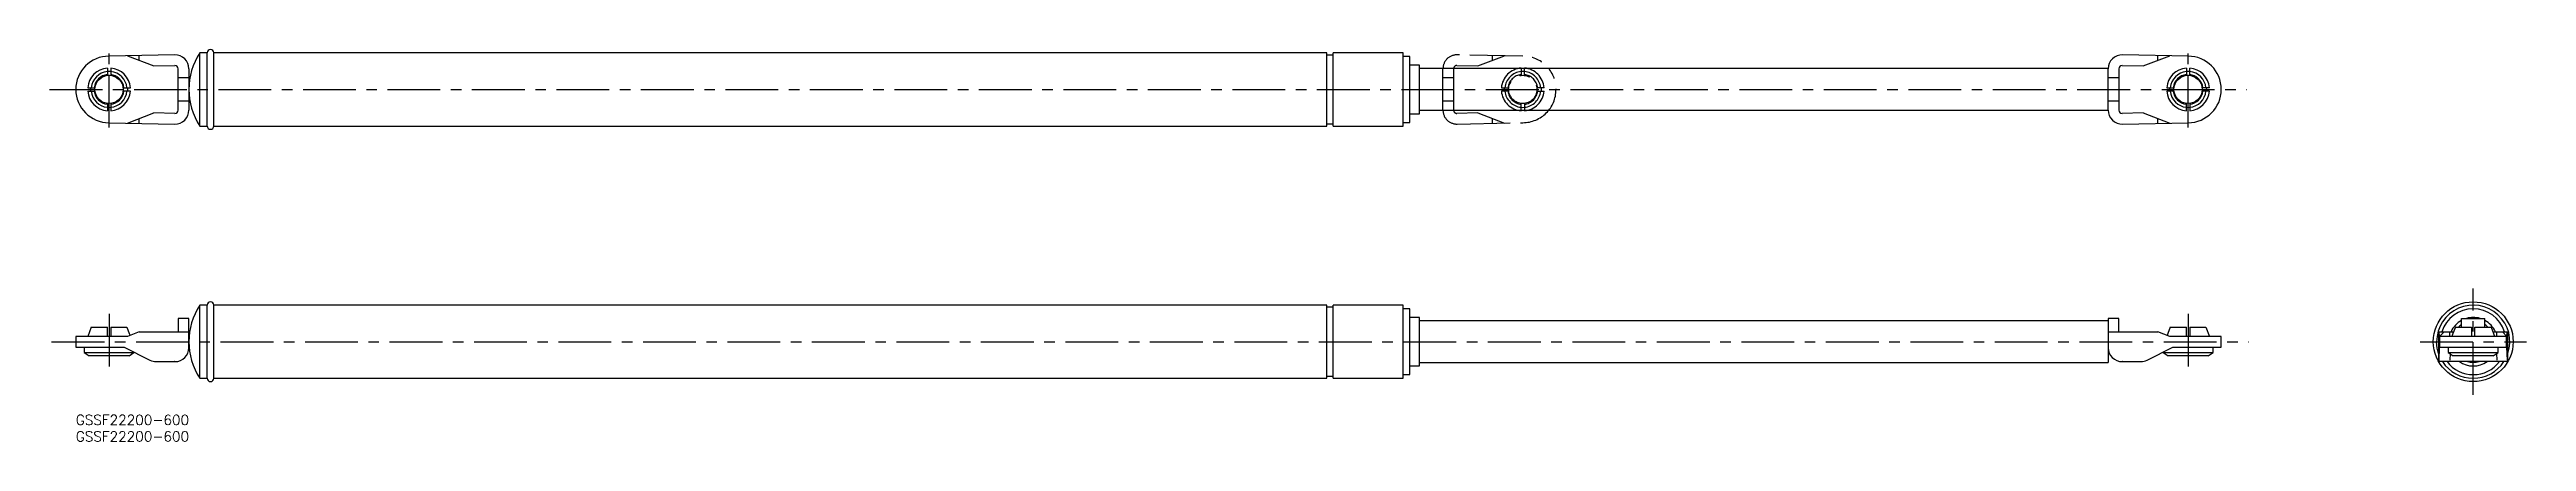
# Model space of a CAD drawing. Extents: x -8 to 737, y -8 to 110.
import ezdxf

# ---------------------------------------------------------------- set-up
doc = ezdxf.new("R2010")
doc.units = 0
doc.header["$LTSCALE"] = 0.5
doc.linetypes.add('CENTER', pattern=[50.8, 31.75, -6.35, 6.35, -6.35])
doc.linetypes.add('PHANTOM', pattern=[63.5, 31.75, -6.35, 6.35, -6.35, 6.35, -6.35])
for name, color, linetype in [('MSM_CENTER', 1, 'CENTER'), ('MSM_CONTINUOUS', 7, 'CONTINUOUS'), ('MSM_IMAGINARY', 6, 'PHANTOM'), ('MSM_PART_NUMBER', 7, 'CONTINUOUS')]:
    doc.layers.add(name, color=color, linetype=linetype)
doc.styles.get("Standard").update_dxf_attribs({"font": 'txt.shx', "height": 3, "bigfont": 'bigfont.shx'})

msp = doc.modelspace()

# ---------------------------------------------------------------- linework, layer by layer
at = {"layer": 'MSM_CENTER'}
for p, q in [((10, 86.42), (10, 109.29)), ((635, 86.42), (635, 109.29)), ((-7.89, 97.86), (652.6, 97.86)), ((720.73, 6), (720.73, 38)), ((10, 30.4), (10, 13.8)), ((635, 30.4), (635, 13.8)), ((-7.28, 22), (653.21, 22)), ((704.73, 22), (736.73, 22))]:
    msp.add_line(p, q, dxfattribs=at)
at = {"layer": 'MSM_CONTINUOUS'}
for p, q in [((9.5, 104.28), (9.5, 102.08)), ((29.71, 108.27), (10, 107.86)), ((10.5, 104.28), (10.5, 102.08)), ((15.5, 107.97), (23.5, 104.94)), ((19.09, 106.61), (19.09, 108.05)), ((23.5, 104.94), (29.78, 105.07)), ((39.5, 108.86), (37.3, 108.86)), ((37.3, 86.86), (37.3, 108.86)), ((39.5, 86.86), (39.5, 108.86)), ((376.1, 108.86), (41.5, 108.86)), ((41.5, 86.86), (41.5, 108.86)), ((376.1, 86.86), (376.1, 108.86)), ((378, 108.21), (376.1, 108.21)), ((399, 108.86), (378, 108.86)), ((378, 86.86), (378, 108.86)), ((399, 86.86), (399, 108.86)), ((401, 107.76), (399, 107.76)), ((401, 87.96), (401, 107.76)), ((404, 105.16), (401, 105.16)), ((404, 90.56), (404, 105.16)), ((615.22, 105.07), (621.5, 104.94)), ((635, 107.86), (615.29, 108.27)), ((621.5, 104.94), (629.5, 107.97)), ((625.91, 106.61), (625.91, 108.05)), ((634.5, 104.28), (634.5, 102.08)), ((635.5, 102.08), (635.5, 104.28)), ((3.58, 98.36), (5.78, 98.36)), ((3.58, 97.36), (5.78, 97.36)), ((4.5, 97.86), (4.52, 98.36)), ((4.52, 97.36), (4.5, 97.86)), ((9.5, 103.33), (10, 103.36)), ((10, 103.36), (10.5, 103.33)), ((14.22, 98.36), (16.42, 98.36)), ((16.42, 97.36), (14.22, 97.36)), ((15.48, 98.36), (15.5, 97.86)), ((15.5, 97.86), (15.48, 97.36)), ((30.8, 91.64), (30.8, 104.07)), ((34, 101.36), (30.8, 101.36)), ((34, 104.07), (34, 91.64)), ((611, 104.11), (404, 104.11)), ((611, 91.64), (611, 104.07)), ((614.2, 101.36), (611, 101.36)), ((614.2, 104.07), (614.2, 91.64)), ((628.58, 98.36), (630.78, 98.36)), ((630.78, 97.36), (628.58, 97.36)), ((629.5, 97.86), (629.52, 98.36)), ((629.52, 97.36), (629.5, 97.86)), ((634.5, 103.33), (635, 103.36)), ((635, 103.36), (635.5, 103.33)), ((641.42, 98.36), (639.22, 98.36)), ((641.42, 97.36), (639.22, 97.36)), ((640.48, 98.36), (640.5, 97.86)), ((640.5, 97.86), (640.48, 97.36)), ((9.5, 93.64), (9.5, 91.44)), ((10, 92.36), (9.5, 92.38)), ((10.5, 92.38), (10, 92.36)), ((10.5, 93.64), (10.5, 91.44)), ((15.5, 87.74), (23.5, 90.78)), ((29.78, 90.65), (23.5, 90.78)), ((34, 94.36), (30.8, 94.36)), ((401, 90.56), (404, 90.56)), ((404, 91.61), (611, 91.61)), ((614.2, 94.36), (611, 94.36)), ((621.5, 90.78), (615.22, 90.65)), ((621.5, 90.78), (629.5, 87.74)), ((634.5, 91.44), (634.5, 93.64)), ((635, 92.36), (634.5, 92.38)), ((635.5, 92.38), (635, 92.36)), ((635.5, 93.64), (635.5, 91.44)), ((10, 87.86), (29.71, 87.45)), ((19.09, 87.67), (19.09, 89.1)), ((37.3, 86.86), (39.5, 86.86)), ((41.5, 86.86), (376.1, 86.86)), ((376.1, 87.51), (378, 87.51)), ((378, 86.86), (399, 86.86)), ((399, 87.96), (401, 87.96)), ((615.29, 87.45), (635, 87.86)), ((625.91, 87.67), (625.91, 89.1)), ((39.5, 33), (37.3, 33)), ((37.3, 11), (37.3, 33)), ((39.5, 11), (39.5, 33)), ((376.1, 33), (41.5, 33)), ((41.5, 11), (41.5, 33)), ((376.1, 11), (376.1, 33)), ((378, 32.35), (376.1, 32.35)), ((399, 33), (378, 33)), ((378, 11), (378, 33)), ((399, 11), (399, 33)), ((401, 31.9), (399, 31.9)), ((401, 12.1), (401, 31.9)), ((15.5, 23.6), (0, 23.6)), ((0, 23.6), (0, 20.4)), ((4.62, 26.4), (3.58, 23.6)), ((4.62, 26.4), (9.5, 26.4)), ((9.5, 23.6), (9.5, 26.4)), ((10.5, 26.4), (15.38, 26.4)), ((10.5, 26.4), (10.5, 23.6)), ((15.38, 26.4), (16.09, 24.47)), ((19.09, 25), (15.5, 23.6)), ((16.09, 24.47), (16.3, 23.91)), ((19.09, 25), (34, 25)), ((34, 29), (30.8, 29)), ((30.8, 29), (30.8, 25)), ((34, 20.2), (34, 29)), ((404, 29.3), (401, 29.3)), ((404, 14.7), (404, 29.3)), ((611, 28.25), (404, 28.25)), ((614.2, 29), (611, 29)), ((611, 29), (611, 15.75)), ((611, 25), (625.91, 25)), ((614.2, 25), (614.2, 29)), ((629.5, 23.6), (625.91, 25)), ((628.91, 24.47), (628.7, 23.91)), ((629.62, 26.4), (628.91, 24.47)), ((645, 23.6), (629.5, 23.6)), ((629.62, 26.4), (634.5, 26.4)), ((634.5, 23.6), (634.5, 26.4)), ((635.5, 26.4), (640.38, 26.4)), ((635.5, 26.4), (635.5, 23.6)), ((640.38, 26.4), (641.42, 23.6)), ((645, 20.4), (645, 23.6)), ((710.32, 25), (710.32, 16)), ((710.32, 25), (714.83, 25)), ((710.62, 23.6), (710.54, 25)), ((711.98, 25), (710.62, 23.6)), ((730.85, 23.6), (710.62, 23.6)), ((710.73, 20.4), (710.73, 23.6)), ((713.65, 23.6), (713.65, 25)), ((714.64, 24.47), (714.31, 23.6)), ((715.36, 26.4), (714.64, 24.47)), ((715.36, 26.4), (720.23, 26.4)), ((717.23, 26.4), (717.23, 29)), ((717.23, 29), (724.23, 29)), ((720.23, 26.4), (720.23, 23.6)), ((721.23, 26.4), (726.11, 26.4)), ((721.23, 23.6), (721.23, 26.4)), ((724.23, 26.4), (724.23, 29)), ((726.11, 26.4), (726.83, 24.47)), ((726.63, 25), (731.14, 25)), ((726.83, 24.47), (727.15, 23.6)), ((727.81, 23.6), (727.81, 25)), ((729.49, 25), (730.85, 23.6)), ((730.73, 20.4), (730.73, 23.6)), ((730.85, 23.6), (730.92, 25)), ((731.14, 16), (731.14, 25)), ((0, 20.4), (14.54, 20.4)), ((2.5, 20.4), (2.5, 18.8)), ((2.5, 18.8), (4, 17.8)), ((2.5, 18.8), (17.5, 18.8)), ((16, 17.8), (4, 17.8)), ((14.54, 20.4), (22.3, 16.46)), ((16, 17.8), (17.5, 18.8)), ((17.5, 18.8), (17.5, 18.9)), ((24.2, 16), (29.71, 16)), ((29.8, 16), (29.71, 16)), ((404, 15.75), (611, 15.75)), ((615.29, 16), (615.2, 16)), ((615.29, 16), (620.8, 16)), ((622.7, 16.46), (630.46, 20.4)), ((627.5, 18.9), (627.5, 18.8)), ((627.5, 18.8), (629, 17.8)), ((627.5, 18.8), (642.5, 18.8)), ((641, 17.8), (629, 17.8)), ((630.46, 20.4), (645, 20.4)), ((641, 17.8), (642.5, 18.8)), ((642.5, 18.8), (642.5, 20.4)), ((709.91, 20.04), (709.73, 22)), ((710.32, 18.45), (709.91, 20.04)), ((731.14, 16), (710.32, 16)), ((710.44, 16.01), (710.45, 16.02)), ((710.44, 16), (710.44, 16.01)), ((710.44, 16.01), (710.44, 16.01)), ((710.44, 16), (710.44, 16)), ((710.44, 16), (710.44, 16)), ((710.45, 16.09), (710.46, 16.11)), ((710.45, 16.07), (710.45, 16.09)), ((710.45, 16.06), (710.45, 16.07)), ((710.45, 16.04), (710.45, 16.06)), ((710.45, 16.03), (710.45, 16.04)), ((710.45, 16.02), (710.45, 16.03)), ((710.46, 16.2), (710.47, 16.22)), ((710.46, 16.17), (710.46, 16.2)), ((710.46, 16.15), (710.46, 16.17)), ((710.46, 16.13), (710.46, 16.15)), ((710.46, 16.11), (710.46, 16.13)), ((710.47, 16.38), (710.48, 16.42)), ((710.47, 16.35), (710.47, 16.38)), ((710.47, 16.31), (710.47, 16.35)), ((710.47, 16.28), (710.47, 16.31)), ((710.47, 16.25), (710.47, 16.28)), ((710.47, 16.22), (710.47, 16.25)), ((710.48, 16.46), (710.64, 20.4)), ((710.48, 16.42), (710.48, 16.46)), ((710.64, 20.4), (730.83, 20.4)), ((713.23, 20.4), (713.23, 18.8)), ((713.23, 18.8), (714.73, 17.8)), ((713.23, 18.8), (728.23, 18.8)), ((713.76, 18.45), (713.68, 16.46)), ((726.73, 17.8), (714.73, 17.8)), ((726.73, 17.8), (728.23, 18.8)), ((727.71, 18.45), (727.79, 16.46)), ((728.23, 18.8), (728.23, 20.4)), ((730.99, 16.46), (730.83, 20.4)), ((730.99, 16.46), (730.99, 16.42)), ((730.99, 16.42), (730.99, 16.38)), ((730.99, 16.38), (730.99, 16.35)), ((730.99, 16.35), (731, 16.31)), ((731, 16.31), (731, 16.28)), ((731, 16.28), (731, 16.25)), ((731, 16.25), (731, 16.22)), ((731, 16.22), (731, 16.2)), ((731, 16.2), (731, 16.17)), ((731, 16.17), (731.01, 16.15)), ((731.01, 16.15), (731.01, 16.13)), ((731.01, 16.13), (731.01, 16.11)), ((731.01, 16.11), (731.01, 16.09)), ((731.01, 16.09), (731.01, 16.07)), ((731.01, 16.07), (731.01, 16.06)), ((731.01, 16.06), (731.02, 16.04)), ((731.02, 16.04), (731.02, 16.03)), ((731.02, 16.03), (731.02, 16.02)), ((731.02, 16.02), (731.02, 16.01)), ((731.02, 16.01), (731.02, 16.01)), ((731.02, 16.01), (731.03, 16)), ((731.03, 16), (731.03, 16)), ((731.03, 16), (731.03, 16)), ((37.3, 11), (39.5, 11)), ((41.5, 11), (376.1, 11)), ((376.1, 11.65), (378, 11.65)), ((378, 11), (399, 11)), ((399, 12.1), (401, 12.1)), ((401, 14.7), (404, 14.7))]:
    msp.add_line(p, q, dxfattribs=at)
for centre, radius in [((10, 97.86), 4.25), ((635, 97.86), 4.25), ((720.73, 22), 12)]:
    msp.add_circle(centre, radius, dxfattribs=at)
for centre, radius, start, end in [((10, 97.86), 10, 90, 270), ((10, 97.86), 6.44, 94.45407, 175.54593), ((10, 97.86), 6.44, 4.45407, 85.54593), ((29.8, 104.07), 4.2, 0, 91.19349), ((29.8, 104.07), 1, 0, 91.19349), ((54, 97.86), 20, 146.63299, 213.36701), ((40.5, 108.86), 1, 0, 180), ((615.2, 104.07), 4.2, 88.80651, 180), ((615.2, 104.07), 1, 88.80651, 180), ((635, 97.86), 6.44, 94.45407, 175.54593), ((635, 97.86), 10, 270, 90), ((635, 97.86), 6.44, 4.45407, 85.54593), ((10, 97.86), 6.44, 184.45407, 265.54593), ((10, 97.86), 5.4, 95.31277, 174.68723), ((10, 97.86), 5.4, 185.31277, 264.68723), ((10, 97.86), 4.5, 96.37937, 173.62063), ((10, 97.86), 4.5, 186.37937, 263.62063), ((10, 97.86), 5.4, 5.31277, 84.68723), ((10, 97.86), 4.5, 6.37937, 83.62063), ((10, 97.86), 4.5, 276.37937, 353.62063), ((10, 97.86), 5.4, 275.31277, 354.68723), ((10, 97.86), 6.44, 274.45407, 355.54593), ((635, 97.86), 6.44, 184.45407, 265.54593), ((635, 97.86), 5.4, 95.31277, 174.68723), ((635, 97.86), 5.4, 185.31277, 264.68723), ((635, 97.86), 4.5, 96.37937, 173.62063), ((635, 97.86), 4.5, 186.37937, 263.62063), ((635, 97.86), 5.4, 5.31277, 84.68723), ((635, 97.86), 4.5, 6.37937, 83.62063), ((635, 97.86), 4.5, 276.37937, 353.62063), ((635, 97.86), 5.4, 275.31277, 354.68723), ((635, 97.86), 6.44, 274.45407, 355.54593), ((29.8, 91.64), 4.2, 268.80651, 0), ((29.8, 91.64), 1, 268.80651, 0), ((615.2, 91.64), 4.2, 180, 271.19349), ((615.2, 91.64), 1, 180, 271.19349), ((40.5, 86.86), 1, 180, 0), ((54, 22), 20, 146.63299, 213.36701), ((40.5, 33), 1, 0, 180), ((720.73, 22), 11, 341.17491, 180), ((720.73, 22), 9.9, 17.6397, 162.3603), ((720.73, 22), 7.3, 118.64962, 155.73491), ((720.73, 22), 6.25, 124.0558, 135.25119), ((720.73, 22), 7.3, 73.51703, 106.48297), ((720.73, 22), 7.3, 24.26509, 61.35038), ((720.73, 22), 6.25, 44.74881, 55.9442), ((24.2, 20.2), 4.2, 243.03406, 270), ((29.8, 20.2), 4.2, 270, 0), ((615.2, 20.2), 4.2, 180, 270), ((620.8, 20.2), 4.2, 270, 296.96594), ((720.73, 22), 11, 213.05573, 326.94427), ((720.73, 22), 9.9, 217.3052, 322.6948), ((720.73, 22), 7.3, 235.27724, 304.72276), ((720.73, 22), 6.25, 253.7398, 286.2602), ((40.5, 11), 1, 180, 0)]:
    msp.add_arc(centre, radius, start, end, dxfattribs=at)
at = {"layer": 'MSM_IMAGINARY'}
for p, q in [((415.22, 105.07), (421.5, 104.94)), ((435, 107.86), (415.29, 108.27)), ((421.5, 104.94), (429.5, 107.97)), ((425.91, 106.61), (425.91, 108.05)), ((434.5, 104.28), (434.5, 102.08)), ((435.5, 102.08), (435.5, 104.28)), ((411, 91.64), (411, 104.07)), ((414.2, 101.36), (411, 101.36)), ((414.2, 104.07), (414.2, 91.64)), ((428.58, 98.36), (430.78, 98.36)), ((430.78, 97.36), (428.58, 97.36)), ((429.5, 97.86), (429.52, 98.36)), ((429.52, 97.36), (429.5, 97.86)), ((434.5, 103.33), (435, 103.36)), ((435, 103.36), (435.5, 103.33)), ((441.42, 98.36), (439.22, 98.36)), ((439.22, 97.36), (441.42, 97.36)), ((440.48, 98.36), (440.5, 97.86)), ((440.5, 97.86), (440.48, 97.36)), ((414.2, 94.36), (411, 94.36)), ((421.5, 90.78), (415.22, 90.65)), ((421.5, 90.78), (429.5, 87.74)), ((434.5, 91.44), (434.5, 93.64)), ((435, 92.36), (434.5, 92.38)), ((435.5, 92.38), (435, 92.36)), ((435.5, 93.64), (435.5, 91.44)), ((415.29, 87.45), (435, 87.86)), ((425.91, 87.67), (425.91, 89.1))]:
    msp.add_line(p, q, dxfattribs=at)
msp.add_circle((435, 97.86), 4.25, dxfattribs=at)
for centre, radius, start, end in [((415.2, 104.07), 4.2, 88.80651, 180), ((415.2, 104.07), 1, 88.80651, 180), ((435, 97.86), 6.44, 94.45407, 175.54593), ((435, 97.86), 10, 270, 90), ((435, 97.86), 6.44, 4.45407, 85.54593), ((435, 97.86), 6.44, 184.45407, 265.54593), ((435, 97.86), 5.4, 95.31277, 174.68723), ((435, 97.86), 5.4, 185.31277, 264.68723), ((435, 97.86), 4.5, 96.37937, 173.62063), ((435, 97.86), 4.5, 186.37937, 263.62063), ((435, 97.86), 5.4, 5.31277, 84.68723), ((435, 97.86), 4.5, 6.37937, 83.62063), ((435, 97.86), 4.5, 276.37937, 353.62063), ((435, 97.86), 5.4, 275.31277, 354.68723), ((435, 97.86), 6.44, 274.45407, 355.54593), ((415.2, 91.64), 4.2, 180, 271.19349), ((415.2, 91.64), 1, 180, 271.19349)]:
    msp.add_arc(centre, radius, start, end, dxfattribs=at)

# ---------------------------------------------------------------- texts
at = {"layer": 'MSM_PART_NUMBER', "char_height": 3, "width": 121.0942, "attachment_point": 1}
for insert in [(0, 0), (0, -5)]:
    msp.add_mtext('{GSSF22200-600}', dxfattribs=dict(at, insert=insert))

doc.saveas('drawing.dxf')
